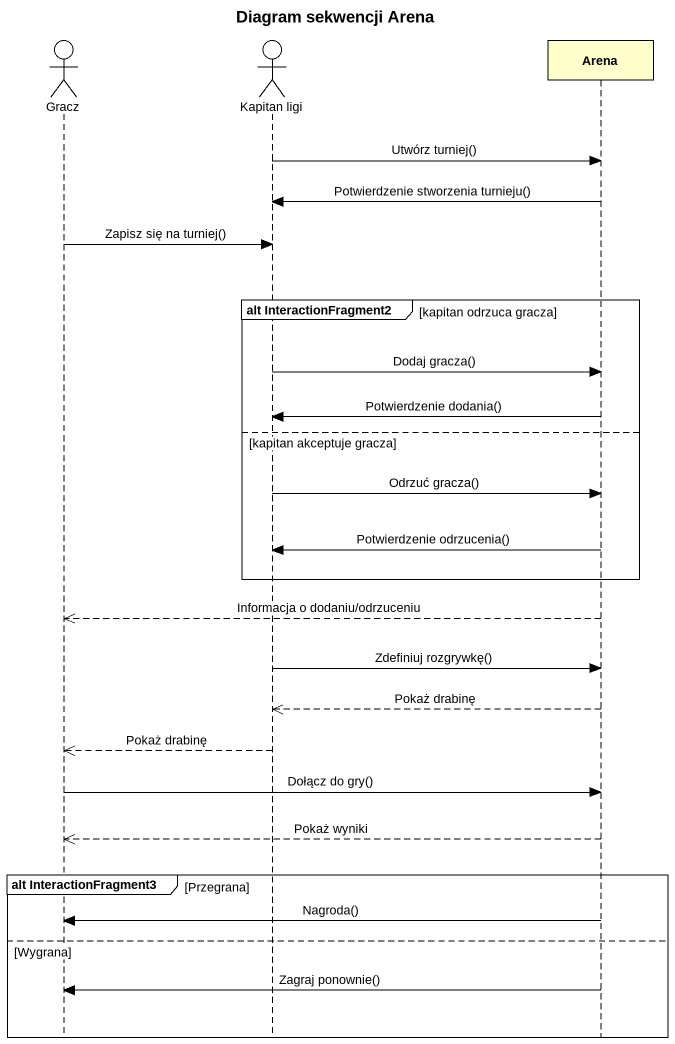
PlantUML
@startuml
title Diagram sekwencji Arena
hide footbox
actor Gracz
actor "Kapitan ligi" as Kapitan_ligi
participant Arena

Kapitan_ligi -> Arena : Utwórz turniej()
Arena -> Kapitan_ligi : Potwierdzenie stworzenia turnieju()
Gracz -> Kapitan_ligi : Zapisz się na turniej()
group alt InteractionFragment2 [kapitan odrzuca gracza]
  Kapitan_ligi -> Arena : Dodaj gracza()
  Arena -> Kapitan_ligi : Potwierdzenie dodania()
else kapitan akceptuje gracza
  Kapitan_ligi -> Arena : Odrzuć gracza()
  Arena -> Kapitan_ligi : Potwierdzenie odrzucenia()
end
Arena -->> Gracz : Informacja o dodaniu/odrzuceniu
Kapitan_ligi -> Arena : Zdefiniuj rozgrywkę()
Arena -->> Kapitan_ligi : Pokaż drabinę
Kapitan_ligi -->> Gracz : Pokaż drabinę
Gracz -> Arena : Dołącz do gry()
Arena -->> Gracz : Pokaż wyniki
group alt InteractionFragment3 [Przegrana]
  Arena -> Gracz : Nagroda()
else Wygrana
  Arena -> Gracz : Zagraj ponownie()
end
@enduml
